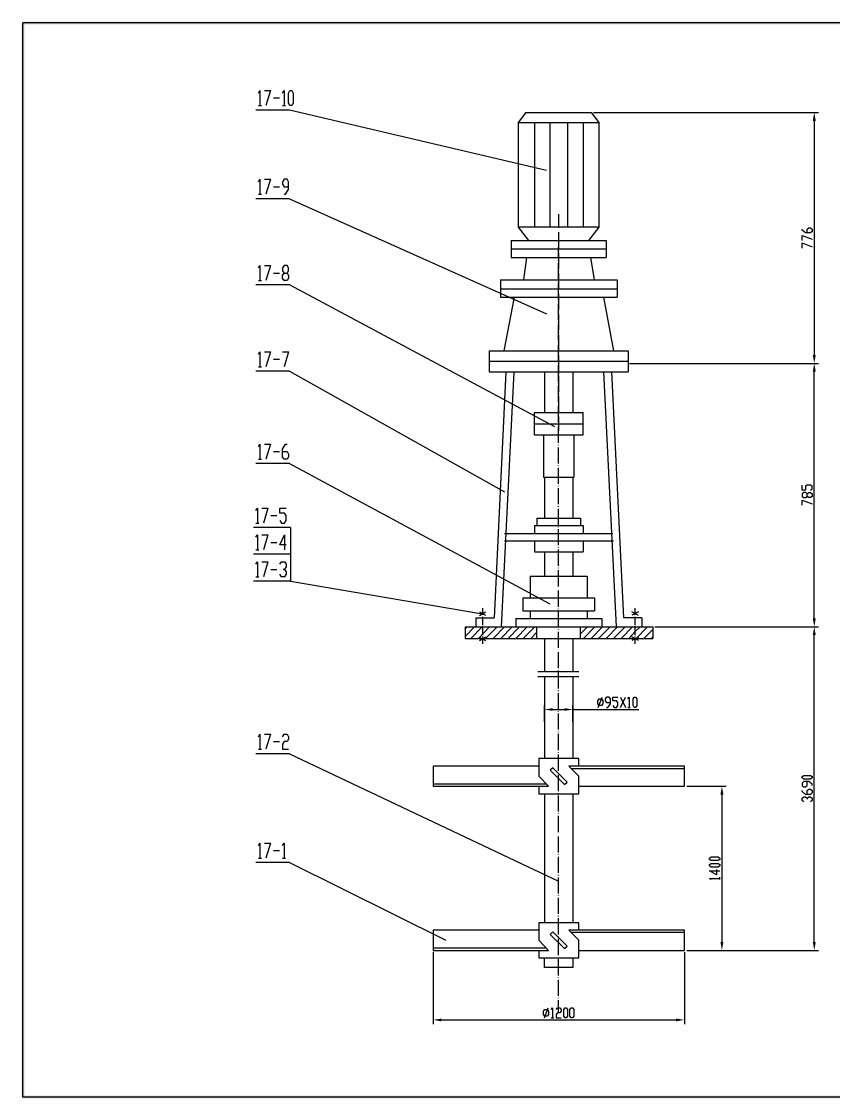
# Model space of a CAD drawing. Header units: millimetres. Extents: x -284 to 814, y -766 to 620.
# Drawn here: x -284 to 309, y -766 to 21 of the extents above; entities that cross this region are included whole.
import ezdxf

# ---------------------------------------------------------------- set-up
doc = ezdxf.new("R2010")
doc.units = ezdxf.units.MM
doc.layers.add('1', color=7, linetype='Continuous')

msp = doc.modelspace()

# ---------------------------------------------------------------- hatches: boundary and pattern name
h = msp.add_hatch(color=0)
h.dxf.hatch_style = 2
h.paths.add_polyline_path([(-282.24, 20.121732), (-284.22, 20.121732), (-282.24, -763.598268)])
h = msp.add_hatch(color=0)
h.dxf.hatch_style = 2
h.paths.add_polyline_path([(-284.22, 20.121732), (-282.24, -763.598268), (-284.22, -765.578268)])
h = msp.add_hatch(color=0)
h.dxf.hatch_style = 2
h.paths.add_polyline_path([(812.16, 19.041732), (814.14, 21.021732), (-283.32, 19.041732)])
h = msp.add_hatch(color=0)
h.dxf.hatch_style = 2
h.paths.add_polyline_path([(814.14, 21.021732), (-283.32, 19.041732), (-283.32, 21.021732)])
h = msp.add_hatch(color=0)
h.dxf.hatch_style = 2
h.paths.add_polyline_path([(-100.44, -43.598268), (-100.62, -43.958268), (-100.98, -43.958268), (-101.16, -43.598268), (-101.16, -43.418268), (-100.98, -43.238268), (-100.62, -43.238268), (-100.44, -43.418268)])
h = msp.add_hatch(color=0)
h.dxf.hatch_style = 2
h.paths.add_polyline_path([(294.12, -51.518268), (296.28, -51.518268), (295.2, -45.398268)])
h = msp.add_hatch(color=0)
h.dxf.hatch_style = 2
h.paths.add_polyline_path([(-100.44, -108.398268), (-100.62, -108.758268), (-100.98, -108.758268), (-101.16, -108.398268), (-100.98, -108.038268), (-100.62, -108.038268)])
h = msp.add_hatch(color=0)
h.dxf.hatch_style = 2
h.paths.add_polyline_path([(-100.44, -171.398268), (-100.62, -171.758268), (-100.98, -171.758268), (-101.16, -171.398268), (-100.98, -171.038268), (-100.62, -171.038268)])
h = msp.add_hatch(color=0)
h.dxf.hatch_style = 2
h.paths.add_polyline_path([(294.12, -222.518268), (296.28, -222.518268), (295.2, -228.638268)])
h = msp.add_hatch(color=0)
h.dxf.hatch_style = 2
h.paths.add_polyline_path([(-100.44, -234.398268), (-100.62, -234.758268), (-100.98, -234.758268), (-101.16, -234.398268), (-100.98, -234.038268), (-100.62, -234.038268)])
h = msp.add_hatch(color=0)
h.dxf.hatch_style = 2
h.paths.add_polyline_path([(294.12, -234.758268), (296.28, -234.758268), (295.2, -228.638268)])
h = msp.add_hatch(color=0)
h.dxf.hatch_style = 2
h.paths.add_polyline_path([(-100.44, -301.898268), (-100.62, -302.258268), (-100.98, -302.258268), (-101.16, -301.898268), (-100.98, -301.538268), (-100.62, -301.538268)])
h = msp.add_hatch(color=0)
h.dxf.hatch_style = 2
h.paths.add_polyline_path([(-99.72, -348.518268), (-99.9, -348.878268), (-100.26, -348.878268), (-100.44, -348.518268), (-100.26, -348.158268), (-99.9, -348.158268)])
h = msp.add_hatch(color=0)
h.dxf.hatch_style = 2
h.paths.add_polyline_path([(-99.72, -368.138268), (-99.9, -368.498268), (-100.26, -368.498268), (-100.44, -368.138268), (-100.26, -367.778268), (-99.9, -367.778268)])
h = msp.add_hatch(color=0)
h.dxf.hatch_style = 2
h.paths.add_polyline_path([(-99.72, -387.758268), (-99.9, -388.118268), (-100.26, -388.118268), (-100.44, -387.758268), (-100.26, -387.398268), (-99.9, -387.398268)])
h = msp.add_hatch(color=0)
h.dxf.hatch_style = 2
h.paths.add_polyline_path([(294.12, -414.938268), (296.28, -414.938268), (295.2, -421.058268)])
h = msp.add_hatch(color=0)
h.dxf.hatch_style = 2
h.paths.add_polyline_path([(294.12, -427.178268), (296.28, -427.178268), (295.2, -421.058268)])
h = msp.add_hatch(color=0)
h.dxf.hatch_style = 2
h.paths.add_polyline_path([(94.68, -453.818268), (94.5, -454.178268), (94.14, -454.178268), (93.96, -453.818268), (94.14, -453.458268), (94.5, -453.458268)])
h = msp.add_hatch(color=0)
h.dxf.hatch_style = 2
h.paths.add_polyline_path([(94.86, -453.818268), (94.68, -454.178268), (94.32, -454.178268), (94.14, -453.818268), (94.32, -453.458268), (94.68, -453.458268)])
h = msp.add_hatch(color=0)
h.dxf.hatch_style = 2
h.paths.add_polyline_path([(96.3, -453.818268), (96.12, -454.178268), (95.76, -454.178268), (95.58, -453.818268), (95.76, -453.458268), (96.12, -453.458268)])
h = msp.add_hatch(color=0)
h.dxf.hatch_style = 2
h.paths.add_polyline_path([(96.48, -453.818268), (96.3, -454.178268), (95.94, -454.178268), (95.76, -453.818268), (95.94, -453.458268), (96.3, -453.458268)])
h = msp.add_hatch(color=0)
h.dxf.hatch_style = 2
h.paths.add_polyline_path([(97.92, -453.818268), (97.74, -454.178268), (97.38, -454.178268), (97.2, -453.818268), (97.38, -453.458268), (97.74, -453.458268)])
h = msp.add_hatch(color=0)
h.dxf.hatch_style = 2
h.paths.add_polyline_path([(98.1, -453.818268), (97.92, -454.178268), (97.56, -454.178268), (97.38, -453.818268), (97.56, -453.458268), (97.92, -453.458268)])
h = msp.add_hatch(color=0)
h.dxf.hatch_style = 2
h.paths.add_polyline_path([(99.54, -453.818268), (99.36, -454.178268), (99, -454.178268), (98.82, -453.818268), (99, -453.458268), (99.36, -453.458268)])
h = msp.add_hatch(color=0)
h.dxf.hatch_style = 2
h.paths.add_polyline_path([(99.72, -453.818268), (99.54, -454.178268), (99.18, -454.178268), (99, -453.818268), (99.18, -453.458268), (99.54, -453.458268)])
h = msp.add_hatch(color=0)
h.dxf.hatch_style = 2
h.paths.add_polyline_path([(101.16, -453.818268), (100.98, -454.178268), (100.62, -454.178268), (100.44, -453.818268), (100.62, -453.458268), (100.98, -453.458268)])
h = msp.add_hatch(color=0)
h.dxf.hatch_style = 2
h.paths.add_polyline_path([(101.34, -453.818268), (101.16, -454.178268), (100.8, -454.178268), (100.62, -453.818268), (100.8, -453.458268), (101.16, -453.458268)])
h = msp.add_hatch(color=0)
h.dxf.hatch_style = 2
h.paths.add_polyline_path([(102.78, -453.818268), (102.6, -454.178268), (102.24, -454.178268), (102.06, -453.818268), (102.24, -453.458268), (102.6, -453.458268)])
h = msp.add_hatch(color=0)
h.dxf.hatch_style = 2
h.paths.add_polyline_path([(102.96, -453.818268), (102.78, -454.178268), (102.42, -454.178268), (102.24, -453.818268), (102.42, -453.458268), (102.78, -453.458268)])
h = msp.add_hatch(color=0)
h.dxf.hatch_style = 2
h.paths.add_polyline_path([(104.4, -453.818268), (104.22, -454.178268), (103.86, -454.178268), (103.68, -453.818268), (103.86, -453.458268), (104.22, -453.458268)])
h = msp.add_hatch(color=0)
h.dxf.hatch_style = 2
h.paths.add_polyline_path([(104.58, -453.818268), (104.4, -454.178268), (104.04, -454.178268), (103.86, -453.818268), (104.04, -453.458268), (104.4, -453.458268)])
h = msp.add_hatch(color=0)
h.dxf.hatch_style = 2
h.paths.add_polyline_path([(106.02, -453.818268), (105.84, -454.178268), (105.48, -454.178268), (105.3, -453.818268), (105.48, -453.458268), (105.84, -453.458268)])
h = msp.add_hatch(color=0)
h.dxf.hatch_style = 2
h.paths.add_polyline_path([(106.2, -453.818268), (106.02, -454.178268), (105.66, -454.178268), (105.48, -453.818268), (105.66, -453.458268), (106.02, -453.458268)])
h = msp.add_hatch(color=0)
h.dxf.hatch_style = 2
h.paths.add_polyline_path([(107.64, -453.818268), (107.46, -454.178268), (107.1, -454.178268), (106.92, -453.818268), (107.1, -453.458268), (107.46, -453.458268)])
h = msp.add_hatch(color=0)
h.dxf.hatch_style = 2
h.paths.add_polyline_path([(107.82, -453.818268), (107.64, -454.178268), (107.28, -454.178268), (107.1, -453.818268), (107.28, -453.458268), (107.64, -453.458268)])
h = msp.add_hatch(color=0)
h.dxf.hatch_style = 2
h.paths.add_polyline_path([(109.26, -453.818268), (109.08, -454.178268), (108.72, -454.178268), (108.54, -453.818268), (108.72, -453.458268), (109.08, -453.458268)])
h = msp.add_hatch(color=0)
h.dxf.hatch_style = 2
h.paths.add_polyline_path([(109.44, -453.818268), (109.26, -454.178268), (108.9, -454.178268), (108.72, -453.818268), (108.9, -453.458268), (109.26, -453.458268)])
h = msp.add_hatch(color=0)
h.dxf.hatch_style = 2
h.paths.add_polyline_path([(110.88, -453.818268), (110.7, -454.178268), (110.34, -454.178268), (110.16, -453.818268), (110.34, -453.458268), (110.7, -453.458268)])
h = msp.add_hatch(color=0)
h.dxf.hatch_style = 2
h.paths.add_polyline_path([(111.06, -453.818268), (110.88, -454.178268), (110.52, -454.178268), (110.34, -453.818268), (110.52, -453.458268), (110.88, -453.458268)])
h = msp.add_hatch(color=0)
h.dxf.hatch_style = 2
h.paths.add_polyline_path([(112.5, -453.818268), (112.32, -454.178268), (111.96, -454.178268), (111.78, -453.818268), (111.96, -453.458268), (112.32, -453.458268)])
h = msp.add_hatch(color=0)
h.dxf.hatch_style = 2
h.paths.add_polyline_path([(112.68, -453.818268), (112.5, -454.178268), (112.14, -454.178268), (111.96, -453.818268), (112.14, -453.458268), (112.5, -453.458268)])
h = msp.add_hatch(color=0)
h.dxf.hatch_style = 2
h.paths.add_polyline_path([(114.12, -453.818268), (113.94, -454.178268), (113.58, -454.178268), (113.4, -453.818268), (113.58, -453.458268), (113.94, -453.458268)])
h = msp.add_hatch(color=0)
h.dxf.hatch_style = 2
h.paths.add_polyline_path([(114.3, -453.818268), (114.12, -454.178268), (113.76, -454.178268), (113.58, -453.818268), (113.76, -453.458268), (114.12, -453.458268)])
h = msp.add_hatch(color=0)
h.dxf.hatch_style = 2
h.paths.add_polyline_path([(115.74, -453.818268), (115.56, -454.178268), (115.2, -454.178268), (115.02, -453.818268), (115.2, -453.458268), (115.56, -453.458268)])
h = msp.add_hatch(color=0)
h.dxf.hatch_style = 2
h.paths.add_polyline_path([(115.92, -453.818268), (115.74, -454.178268), (115.38, -454.178268), (115.2, -453.818268), (115.38, -453.458268), (115.74, -453.458268)])
h = msp.add_hatch(color=0)
h.dxf.hatch_style = 2
h.paths.add_polyline_path([(117.36, -453.818268), (117.18, -454.178268), (116.82, -454.178268), (116.64, -453.818268), (116.82, -453.458268), (117.18, -453.458268)])
h = msp.add_hatch(color=0)
h.dxf.hatch_style = 2
h.paths.add_polyline_path([(117.54, -453.818268), (117.36, -454.178268), (117, -454.178268), (116.82, -453.818268), (117, -453.458268), (117.36, -453.458268)])
h = msp.add_hatch(color=0)
h.dxf.hatch_style = 2
h.paths.add_polyline_path([(118.98, -453.818268), (118.8, -454.178268), (118.44, -454.178268), (118.26, -453.818268), (118.44, -453.458268), (118.8, -453.458268)])
h = msp.add_hatch(color=0)
h.dxf.hatch_style = 2
h.paths.add_polyline_path([(119.16, -453.818268), (118.98, -454.178268), (118.62, -454.178268), (118.44, -453.818268), (118.62, -453.458268), (118.98, -453.458268)])
h = msp.add_hatch(color=0)
h.dxf.hatch_style = 2
h.paths.add_polyline_path([(120.6, -453.818268), (120.42, -454.178268), (120.06, -454.178268), (119.88, -453.818268), (120.06, -453.458268), (120.42, -453.458268)])
h = msp.add_hatch(color=0)
h.dxf.hatch_style = 2
h.paths.add_polyline_path([(120.78, -453.818268), (120.6, -454.178268), (120.24, -454.178268), (120.06, -453.818268), (120.24, -453.458268), (120.6, -453.458268)])
h = msp.add_hatch(color=0)
h.dxf.hatch_style = 2
h.paths.add_polyline_path([(122.22, -453.818268), (122.04, -454.178268), (121.68, -454.178268), (121.5, -453.818268), (121.68, -453.458268), (122.04, -453.458268)])
h = msp.add_hatch(color=0)
h.dxf.hatch_style = 2
h.paths.add_polyline_path([(122.4, -453.818268), (122.22, -454.178268), (121.86, -454.178268), (121.68, -453.818268), (121.86, -453.458268), (122.22, -453.458268)])
h = msp.add_hatch(color=0)
h.dxf.hatch_style = 2
h.paths.add_polyline_path([(94.68, -457.418268), (94.5, -457.778268), (94.14, -457.778268), (93.96, -457.418268), (94.14, -457.058268), (94.5, -457.058268)])
h = msp.add_hatch(color=0)
h.dxf.hatch_style = 2
h.paths.add_polyline_path([(94.86, -457.418268), (94.68, -457.778268), (94.32, -457.778268), (94.14, -457.418268), (94.32, -457.058268), (94.68, -457.058268)])
h = msp.add_hatch(color=0)
h.dxf.hatch_style = 2
h.paths.add_polyline_path([(96.3, -457.418268), (96.12, -457.778268), (95.76, -457.778268), (95.58, -457.418268), (95.76, -457.058268), (96.12, -457.058268)])
h = msp.add_hatch(color=0)
h.dxf.hatch_style = 2
h.paths.add_polyline_path([(96.48, -457.418268), (96.3, -457.778268), (95.94, -457.778268), (95.76, -457.418268), (95.94, -457.058268), (96.3, -457.058268)])
h = msp.add_hatch(color=0)
h.dxf.hatch_style = 2
h.paths.add_polyline_path([(97.92, -457.418268), (97.74, -457.778268), (97.38, -457.778268), (97.2, -457.418268), (97.38, -457.058268), (97.74, -457.058268)])
h = msp.add_hatch(color=0)
h.dxf.hatch_style = 2
h.paths.add_polyline_path([(98.1, -457.418268), (97.92, -457.778268), (97.56, -457.778268), (97.38, -457.418268), (97.56, -457.058268), (97.92, -457.058268)])
h = msp.add_hatch(color=0)
h.dxf.hatch_style = 2
h.paths.add_polyline_path([(99.54, -457.418268), (99.36, -457.778268), (99, -457.778268), (98.82, -457.418268), (99, -457.058268), (99.36, -457.058268)])
h = msp.add_hatch(color=0)
h.dxf.hatch_style = 2
h.paths.add_polyline_path([(99.72, -457.418268), (99.54, -457.778268), (99.18, -457.778268), (99, -457.418268), (99.18, -457.058268), (99.54, -457.058268)])
h = msp.add_hatch(color=0)
h.dxf.hatch_style = 2
h.paths.add_polyline_path([(101.16, -457.418268), (100.98, -457.778268), (100.62, -457.778268), (100.44, -457.418268), (100.62, -457.058268), (100.98, -457.058268)])
h = msp.add_hatch(color=0)
h.dxf.hatch_style = 2
h.paths.add_polyline_path([(101.34, -457.418268), (101.16, -457.778268), (100.8, -457.778268), (100.62, -457.418268), (100.8, -457.058268), (101.16, -457.058268)])
h = msp.add_hatch(color=0)
h.dxf.hatch_style = 2
h.paths.add_polyline_path([(102.78, -457.418268), (102.6, -457.778268), (102.24, -457.778268), (102.06, -457.418268), (102.24, -457.058268), (102.6, -457.058268)])
h = msp.add_hatch(color=0)
h.dxf.hatch_style = 2
h.paths.add_polyline_path([(102.96, -457.418268), (102.78, -457.778268), (102.42, -457.778268), (102.24, -457.418268), (102.42, -457.058268), (102.78, -457.058268)])
h = msp.add_hatch(color=0)
h.dxf.hatch_style = 2
h.paths.add_polyline_path([(104.4, -457.418268), (104.22, -457.778268), (103.86, -457.778268), (103.68, -457.418268), (103.86, -457.058268), (104.22, -457.058268)])
h = msp.add_hatch(color=0)
h.dxf.hatch_style = 2
h.paths.add_polyline_path([(104.58, -457.418268), (104.4, -457.778268), (104.04, -457.778268), (103.86, -457.418268), (104.04, -457.058268), (104.4, -457.058268)])
h = msp.add_hatch(color=0)
h.dxf.hatch_style = 2
h.paths.add_polyline_path([(106.02, -457.418268), (105.84, -457.778268), (105.48, -457.778268), (105.3, -457.418268), (105.48, -457.058268), (105.84, -457.058268)])
h = msp.add_hatch(color=0)
h.dxf.hatch_style = 2
h.paths.add_polyline_path([(106.2, -457.418268), (106.02, -457.778268), (105.66, -457.778268), (105.48, -457.418268), (105.66, -457.058268), (106.02, -457.058268)])
h = msp.add_hatch(color=0)
h.dxf.hatch_style = 2
h.paths.add_polyline_path([(107.64, -457.418268), (107.46, -457.778268), (107.1, -457.778268), (106.92, -457.418268), (107.1, -457.058268), (107.46, -457.058268)])
h = msp.add_hatch(color=0)
h.dxf.hatch_style = 2
h.paths.add_polyline_path([(107.82, -457.418268), (107.64, -457.778268), (107.28, -457.778268), (107.1, -457.418268), (107.28, -457.058268), (107.64, -457.058268)])
h = msp.add_hatch(color=0)
h.dxf.hatch_style = 2
h.paths.add_polyline_path([(109.26, -457.418268), (109.08, -457.778268), (108.72, -457.778268), (108.54, -457.418268), (108.72, -457.058268), (109.08, -457.058268)])
h = msp.add_hatch(color=0)
h.dxf.hatch_style = 2
h.paths.add_polyline_path([(109.44, -457.418268), (109.26, -457.778268), (108.9, -457.778268), (108.72, -457.418268), (108.9, -457.058268), (109.26, -457.058268)])
h = msp.add_hatch(color=0)
h.dxf.hatch_style = 2
h.paths.add_polyline_path([(110.88, -457.418268), (110.7, -457.778268), (110.34, -457.778268), (110.16, -457.418268), (110.34, -457.058268), (110.7, -457.058268)])
h = msp.add_hatch(color=0)
h.dxf.hatch_style = 2
h.paths.add_polyline_path([(111.06, -457.418268), (110.88, -457.778268), (110.52, -457.778268), (110.34, -457.418268), (110.52, -457.058268), (110.88, -457.058268)])
h = msp.add_hatch(color=0)
h.dxf.hatch_style = 2
h.paths.add_polyline_path([(112.5, -457.418268), (112.32, -457.778268), (111.96, -457.778268), (111.78, -457.418268), (111.96, -457.058268), (112.32, -457.058268)])
h = msp.add_hatch(color=0)
h.dxf.hatch_style = 2
h.paths.add_polyline_path([(112.68, -457.418268), (112.5, -457.778268), (112.14, -457.778268), (111.96, -457.418268), (112.14, -457.058268), (112.5, -457.058268)])
h = msp.add_hatch(color=0)
h.dxf.hatch_style = 2
h.paths.add_polyline_path([(114.12, -457.418268), (113.94, -457.778268), (113.58, -457.778268), (113.4, -457.418268), (113.58, -457.058268), (113.94, -457.058268)])
h = msp.add_hatch(color=0)
h.dxf.hatch_style = 2
h.paths.add_polyline_path([(114.3, -457.418268), (114.12, -457.778268), (113.76, -457.778268), (113.58, -457.418268), (113.76, -457.058268), (114.12, -457.058268)])
h = msp.add_hatch(color=0)
h.dxf.hatch_style = 2
h.paths.add_polyline_path([(115.74, -457.418268), (115.56, -457.778268), (115.2, -457.778268), (115.02, -457.418268), (115.2, -457.058268), (115.56, -457.058268)])
h = msp.add_hatch(color=0)
h.dxf.hatch_style = 2
h.paths.add_polyline_path([(115.92, -457.418268), (115.74, -457.778268), (115.38, -457.778268), (115.2, -457.418268), (115.38, -457.058268), (115.74, -457.058268)])
h = msp.add_hatch(color=0)
h.dxf.hatch_style = 2
h.paths.add_polyline_path([(117.36, -457.418268), (117.18, -457.778268), (116.82, -457.778268), (116.64, -457.418268), (116.82, -457.058268), (117.18, -457.058268)])
h = msp.add_hatch(color=0)
h.dxf.hatch_style = 2
h.paths.add_polyline_path([(117.54, -457.418268), (117.36, -457.778268), (117, -457.778268), (116.82, -457.418268), (117, -457.058268), (117.36, -457.058268)])
h = msp.add_hatch(color=0)
h.dxf.hatch_style = 2
h.paths.add_polyline_path([(118.98, -457.418268), (118.8, -457.778268), (118.44, -457.778268), (118.26, -457.418268), (118.44, -457.058268), (118.8, -457.058268)])
h = msp.add_hatch(color=0)
h.dxf.hatch_style = 2
h.paths.add_polyline_path([(119.16, -457.418268), (118.98, -457.778268), (118.62, -457.778268), (118.44, -457.418268), (118.62, -457.058268), (118.98, -457.058268)])
h = msp.add_hatch(color=0)
h.dxf.hatch_style = 2
h.paths.add_polyline_path([(120.6, -457.418268), (120.42, -457.778268), (120.06, -457.778268), (119.88, -457.418268), (120.06, -457.058268), (120.42, -457.058268)])
h = msp.add_hatch(color=0)
h.dxf.hatch_style = 2
h.paths.add_polyline_path([(120.78, -457.418268), (120.6, -457.778268), (120.24, -457.778268), (120.06, -457.418268), (120.24, -457.058268), (120.6, -457.058268)])
h = msp.add_hatch(color=0)
h.dxf.hatch_style = 2
h.paths.add_polyline_path([(122.22, -457.418268), (122.04, -457.778268), (121.68, -457.778268), (121.5, -457.418268), (121.68, -457.058268), (122.04, -457.058268)])
h = msp.add_hatch(color=0)
h.dxf.hatch_style = 2
h.paths.add_polyline_path([(122.4, -457.418268), (122.22, -457.778268), (121.86, -457.778268), (121.68, -457.418268), (121.86, -457.058268), (122.22, -457.058268)])
h = msp.add_hatch(color=0)
h.dxf.hatch_style = 2
h.paths.add_polyline_path([(104.04, -480.458268), (104.04, -482.438268), (97.92, -481.538268)])
h = msp.add_hatch(color=0)
h.dxf.hatch_style = 2
h.paths.add_polyline_path([(112.68, -480.458268), (112.68, -482.438268), (118.8, -481.538268)])
h = msp.add_hatch(color=0)
h.dxf.hatch_style = 2
h.paths.add_polyline_path([(-100.44, -513.758268), (-100.62, -514.118268), (-100.98, -514.118268), (-101.16, -513.758268), (-101.16, -513.578268), (-100.98, -513.398268), (-100.62, -513.398268), (-100.44, -513.578268)])
h = msp.add_hatch(color=0)
h.dxf.hatch_style = 2
h.paths.add_polyline_path([(226.62, -543.638268), (228.78, -543.638268), (227.7, -537.518268)])
h = msp.add_hatch(color=0)
h.dxf.hatch_style = 2
h.paths.add_polyline_path([(-100.44, -593.318268), (-100.62, -593.678268), (-100.98, -593.678268), (-101.16, -593.318268), (-101.16, -593.138268), (-100.98, -592.958268), (-100.62, -592.958268), (-100.44, -593.138268)])
h = msp.add_hatch(color=0)
h.dxf.hatch_style = 2
h.paths.add_polyline_path([(226.62, -651.278268), (228.78, -651.278268), (227.7, -657.398268)])
h = msp.add_hatch(color=0)
h.dxf.hatch_style = 2
h.paths.add_polyline_path([(294.12, -651.278268), (296.28, -651.278268), (295.2, -657.398268)])
h = msp.add_hatch(color=0)
h.dxf.hatch_style = 2
h.paths.add_polyline_path([(22.68, -707.258268), (22.68, -709.238268), (16.56, -708.158268)])
h = msp.add_hatch(color=0)
h.dxf.hatch_style = 2
h.paths.add_polyline_path([(194.22, -707.258268), (194.22, -709.238268), (200.34, -708.158268)])
h = msp.add_hatch(color=0)
h.dxf.hatch_style = 2
h.paths.add_polyline_path([(-282.24, -763.598268), (-284.22, -765.578268), (812.16, -763.598268)])
h = msp.add_hatch(color=0)
h.dxf.hatch_style = 2
h.paths.add_polyline_path([(-284.22, -765.578268), (812.16, -763.598268), (814.14, -765.578268)])

# ---------------------------------------------------------------- linework, layer by layer
at = {"layer": '1', "color": 0, "lineweight": 25}
for points in [[(813.24, -764.678268), (-283.32, -764.678268), (-283.32, 20.121732)], [(813.24, 20.121732), (-283.32, 20.121732)], [(-111.06, -31.178268), (-109.98, -29.378268), (-109.98, -40.358268)], [(-106.74, -29.378268), (-102.24, -29.378268), (-105.66, -40.358268)], [(-93.42, -31.178268), (-92.34, -29.378268), (-92.34, -40.358268)], [(-88.02, -40.358268), (-89.1, -38.558268), (-89.1, -31.178268), (-88.02, -29.378268), (-86.76, -29.378268), (-85.68, -31.178268), (-85.68, -38.558268), (-86.76, -40.358268), (-88.02, -40.358268)], [(-100.08, -34.778268), (-95.76, -34.778268)], [(99.54, -87.878268), (-88.38, -43.598268), (-112.86, -43.598268)], [(-111.06, -40.358268), (-108.9, -40.358268)], [(-93.42, -40.358268), (-91.26, -40.358268)], [(84.42, -45.398268), (78.84, -52.778268), (138.06, -52.778268)], [(84.42, -45.398268), (132.3, -45.398268)], [(138.06, -52.778268), (132.3, -45.398268)], [(133.92, -45.398268), (298.26, -45.398268)], [(78.84, -52.778268), (78.84, -129.278268)], [(90.72, -52.778268), (90.72, -129.278268)], [(101.88, -52.778268), (101.88, -129.278268)], [(114.84, -52.778268), (114.84, -129.278268)], [(126.18, -52.778268), (126.18, -129.278268)], [(130.5, -138.998268), (138.06, -129.278268), (138.06, -52.778268)], [(295.2, -51.518268), (295.2, -222.518268)], [(-111.06, -95.978268), (-109.98, -94.178268), (-109.98, -105.158268)], [(-106.74, -94.178268), (-102.24, -94.178268), (-105.66, -105.158268)], [(-92.34, -105.158268), (-91.26, -105.158268), (-89.1, -101.558268), (-89.1, -95.978268), (-90.18, -94.178268), (-92.34, -94.178268), (-93.42, -95.978268), (-93.42, -97.778268), (-92.34, -99.758268), (-89.1, -99.758268)], [(-100.08, -99.758268), (-95.76, -99.758268)], [(-88.38, -108.398268), (-112.86, -108.398268)], [(-111.06, -105.158268), (-108.9, -105.158268)], [(-88.38, -108.398268), (99.54, -192.458268)], [(108.36, -119.738268), (108.36, -129.638268)], [(138.06, -129.278268), (78.84, -129.278268), (86.22, -138.998268)], [(108.36, -131.258268), (108.36, -131.438268)], [(108.36, -132.878268), (108.36, -144.758268)], [(289.98, -133.238268), (289.98, -130.538268), (291.24, -129.638268), (292.5, -129.638268), (293.76, -130.538268), (293.76, -132.338268), (292.5, -133.238268), (288.72, -133.238268), (286.38, -131.438268), (286.38, -130.538268)], [(73.62, -138.998268), (73.62, -151.238268)], [(73.62, -138.998268), (143.1, -138.998268)], [(143.1, -138.998268), (143.1, -151.238268)], [(286.38, -138.818268), (286.38, -135.218268), (293.76, -137.918268)], [(286.38, -144.398268), (286.38, -140.618268), (293.76, -143.498268)], [(73.62, -145.118268), (143.1, -145.118268)], [(108.36, -152.138268), (108.36, -143.678268)], [(108.36, -146.198268), (108.36, -146.378268)], [(108.36, -147.818268), (108.36, -159.698268)], [(-111.06, -158.978268), (-109.98, -157.178268), (-109.98, -168.158268)], [(-106.74, -157.178268), (-102.24, -157.178268), (-105.66, -168.158268)], [(-92.34, -168.158268), (-93.42, -166.358268), (-93.42, -164.558268), (-92.34, -162.758268), (-90.18, -162.758268), (-89.1, -160.958268), (-89.1, -158.978268), (-90.18, -157.178268), (-92.34, -157.178268), (-93.42, -158.978268), (-93.42, -160.958268), (-92.34, -162.758268)], [(73.62, -151.238268), (143.1, -151.238268)], [(84.96, -151.238268), (82.62, -167.618268)], [(108.36, -153.758268), (108.36, -153.578268)], [(108.36, -167.078268), (108.36, -155.378268)], [(131.76, -151.238268), (134.28, -167.618268)], [(-100.08, -162.758268), (-95.76, -162.758268)], [(-90.18, -162.758268), (-89.1, -164.558268), (-89.1, -166.358268), (-90.18, -168.158268), (-92.34, -168.158268)], [(108.36, -161.138268), (108.36, -161.318268)], [(108.36, -162.758268), (108.36, -174.638268)], [(105.66, -275.078268), (-88.38, -171.398268), (-112.86, -171.398268)], [(-111.06, -168.158268), (-108.9, -168.158268)], [(65.88, -167.618268), (151.02, -167.618268)], [(65.88, -167.618268), (65.88, -180.398268)], [(108.36, -168.878268), (108.36, -168.518268)], [(108.36, -182.018268), (108.36, -170.318268)], [(151.02, -167.618268), (151.02, -180.398268)], [(65.88, -174.098268), (151.02, -174.098268)], [(65.88, -180.398268), (151.02, -180.398268)], [(75.78, -180.398268), (68.22, -219.458268)], [(108.36, -176.078268), (108.36, -176.258268)], [(108.36, -177.878268), (108.36, -189.578268)], [(141.12, -180.398268), (148.5, -219.458268)], [(108.36, -183.818268), (108.36, -183.458268)], [(108.36, -196.958268), (108.36, -185.258268)], [(108.36, -191.018268), (108.36, -191.198268)], [(108.36, -192.818268), (108.36, -204.518268)], [(108.36, -198.758268), (108.36, -198.398268)], [(108.36, -211.898268), (108.36, -200.198268)], [(108.36, -205.958268), (108.36, -206.318268)], [(108.36, -207.758268), (108.36, -219.458268)], [(-111.06, -221.978268), (-109.98, -220.178268), (-109.98, -231.158268)], [(-106.74, -220.178268), (-102.24, -220.178268), (-105.66, -231.158268)], [(-93.42, -220.178268), (-89.1, -220.178268), (-92.34, -231.158268)], [(57.6, -219.458268), (57.6, -234.758268)], [(57.6, -219.458268), (159.12, -219.458268)], [(108.36, -213.698268), (108.36, -213.518268)], [(108.36, -226.838268), (108.36, -215.138268)], [(159.12, -219.458268), (159.12, -234.758268)], [(-100.08, -225.578268), (-95.76, -225.578268)], [(57.6, -227.018268), (159.12, -227.018268)], [(108.36, -220.898268), (108.36, -221.258268)], [(108.36, -222.698268), (108.36, -234.398268)], [(-88.38, -234.398268), (-112.86, -234.398268)], [(-111.06, -231.158268), (-108.9, -231.158268)], [(-88.38, -234.398268), (68.76, -322.418268)], [(57.6, -234.758268), (159.12, -234.758268)], [(69.66, -234.758268), (61.2, -414.578268)], [(75.6, -234.758268), (66.42, -421.058268)], [(97.92, -234.758268), (97.92, -264.458268)], [(108.36, -228.638268), (108.36, -228.458268)], [(108.36, -241.958268), (108.36, -230.078268)], [(108.36, -235.838268), (108.36, -236.198268)], [(118.8, -234.758268), (118.8, -264.458268)], [(141.12, -234.758268), (150.3, -421.058268)], [(147.06, -234.758268), (155.7, -414.578268)], [(160.2, -228.638268), (298.26, -228.638268)], [(162.72, -228.638268), (298.26, -228.638268)], [(295.2, -414.938268), (295.2, -234.758268)], [(108.36, -237.638268), (108.36, -249.338268)], [(108.36, -243.578268), (108.36, -243.398268)], [(108.36, -256.898268), (108.36, -245.018268)], [(108.36, -250.778268), (108.36, -251.138268)], [(108.36, -252.578268), (108.36, -264.278268)], [(108.36, -258.518268), (108.36, -258.338268)], [(90.72, -280.838268), (90.72, -264.458268)], [(90.72, -264.458268), (126.18, -264.458268)], [(108.36, -271.838268), (108.36, -259.958268)], [(108.36, -265.898268), (108.36, -266.078268)], [(126.18, -280.838268), (126.18, -264.458268)], [(90.72, -272.738268), (126.18, -272.738268)], [(108.36, -267.518268), (108.36, -277.598268)], [(108.36, -273.458268), (108.36, -273.278268)], [(108.36, -286.778268), (108.36, -274.898268)], [(90.72, -280.838268), (126.18, -280.838268)], [(97.38, -280.838268), (97.38, -311.798268)], [(119.52, -280.838268), (119.52, -311.798268)], [(-111.06, -289.478268), (-109.98, -287.678268), (-109.98, -298.658268)], [(-106.74, -287.678268), (-102.24, -287.678268), (-105.66, -298.658268)], [(-93.42, -293.078268), (-90.18, -293.078268), (-89.1, -295.058268), (-89.1, -296.858268), (-90.18, -298.658268), (-92.34, -298.658268), (-93.42, -296.858268), (-93.42, -291.278268), (-91.26, -287.678268), (-90.18, -287.678268)], [(108.36, -288.398268), (108.36, -288.218268)], [(108.36, -301.718268), (108.36, -290.018268)], [(-111.06, -298.658268), (-108.9, -298.658268)], [(-100.08, -293.078268), (-95.76, -293.078268)], [(-88.38, -301.898268), (-112.86, -301.898268)], [(-88.38, -301.898268), (101.88, -404.318268)], [(108.36, -303.518268), (108.36, -303.158268)], [(108.36, -316.658268), (108.36, -304.958268)], [(97.38, -311.798268), (119.52, -311.798268)], [(97.92, -311.798268), (97.92, -341.678268)], [(118.8, -311.798268), (118.8, -341.678268)], [(108.36, -318.458268), (108.36, -318.098268)], [(108.36, -331.598268), (108.36, -319.898268)], [(292.5, -321.158268), (293.76, -320.258268), (293.76, -318.458268), (292.5, -317.558268), (289.98, -317.558268), (288.72, -318.458268), (288.72, -321.158268), (286.38, -321.158268), (286.38, -317.558268)], [(293.76, -325.838268), (292.5, -326.738268), (291.24, -326.738268), (289.98, -325.838268), (289.98, -323.858268), (288.72, -322.958268), (287.64, -322.958268), (286.38, -323.858268), (286.38, -325.838268), (287.64, -326.738268), (288.72, -326.738268), (289.98, -325.838268)], [(286.38, -332.138268), (286.38, -328.538268), (293.76, -331.238268)], [(289.98, -323.858268), (291.24, -322.958268), (292.5, -322.958268), (293.76, -323.858268), (293.76, -325.838268)], [(-113.04, -336.098268), (-111.78, -334.298268), (-111.78, -345.278268)], [(-108.54, -334.298268), (-104.22, -334.298268), (-107.46, -345.278268)], [(-95.4, -343.478268), (-94.14, -345.278268), (-91.98, -345.278268), (-90.9, -343.478268), (-90.9, -339.878268), (-91.98, -338.078268), (-95.4, -338.078268), (-95.4, -334.298268), (-90.9, -334.298268)], [(108.36, -333.398268), (108.36, -333.038268)], [(108.36, -346.538268), (108.36, -334.838268)], [(-113.04, -345.278268), (-110.7, -345.278268)], [(-101.88, -339.878268), (-97.56, -339.878268)], [(92.34, -341.678268), (92.34, -347.078268)], [(92.34, -341.678268), (124.38, -341.678268)], [(124.38, -341.678268), (124.38, -347.078268)], [(-87.66, -348.518268), (-114.66, -348.518268)], [(-113.04, -355.718268), (-111.78, -353.918268), (-111.78, -364.898268)], [(-108.54, -353.918268), (-104.22, -353.918268), (-107.46, -364.898268)], [(-90.9, -361.298268), (-95.4, -361.298268), (-91.98, -353.918268), (-91.98, -364.898268)], [(-87.66, -348.518268), (-87.66, -387.758268)], [(68.76, -352.838268), (147.96, -352.838268)], [(90.72, -347.078268), (90.72, -352.838268)], [(90.72, -347.078268), (126.18, -347.078268)], [(108.36, -348.338268), (108.36, -347.978268)], [(108.36, -361.478268), (108.36, -349.778268)], [(126.18, -347.078268), (126.18, -352.838268)], [(-101.88, -359.498268), (-97.56, -359.498268)], [(68.76, -358.238268), (148.5, -358.238268)], [(90.72, -358.238268), (90.72, -366.338268)], [(126.18, -358.238268), (126.18, -366.338268)], [(-87.66, -368.138268), (-114.66, -368.138268)], [(-113.04, -364.898268), (-110.7, -364.898268)], [(90.72, -366.338268), (126.18, -366.338268)], [(97.92, -366.338268), (97.92, -384.158268)], [(108.36, -363.278268), (108.36, -363.098268)], [(108.36, -376.598268), (108.36, -364.718268)], [(118.8, -366.338268), (118.8, -384.158268)], [(-113.04, -375.338268), (-111.78, -373.538268), (-111.78, -384.518268)], [(-108.54, -373.538268), (-104.22, -373.538268), (-107.46, -384.518268)], [(-95.4, -375.338268), (-94.14, -373.538268), (-91.98, -373.538268), (-90.9, -375.338268), (-90.9, -377.318268), (-91.98, -379.118268), (-93.06, -379.118268)], [(-113.04, -384.518268), (-110.7, -384.518268)], [(-101.88, -379.118268), (-97.56, -379.118268)], [(-91.98, -379.118268), (-90.9, -380.918268), (-90.9, -382.718268), (-91.98, -384.518268), (-94.14, -384.518268), (-95.4, -382.718268)], [(87.48, -384.158268), (129.24, -384.158268)], [(87.48, -384.158268), (87.48, -399.818268)], [(108.36, -378.218268), (108.36, -378.038268)], [(108.36, -391.538268), (108.36, -379.658268)], [(129.24, -384.158268), (129.24, -399.818268)], [(-87.66, -387.758268), (-114.66, -387.758268)], [(-87.66, -387.758268), (52.74, -411.518268)], [(108.36, -393.158268), (108.36, -392.978268)], [(82.26, -399.818268), (82.26, -409.358268)], [(82.26, -399.818268), (134.46, -399.818268)], [(108.36, -406.478268), (108.36, -394.598268)], [(134.46, -399.818268), (134.46, -409.358268)], [(52.74, -407.558268), (52.74, -412.238268)], [(108.36, -408.098268), (108.36, -407.918268)], [(164.16, -407.558268), (164.16, -412.238268)], [(47.88, -414.578268), (47.88, -421.058268)], [(47.88, -414.578268), (61.2, -414.578268)], [(50.4, -412.778268), (54.9, -410.078268)], [(50.4, -410.258268), (54.9, -412.598268)], [(52.74, -412.958268), (52.74, -413.138268)], [(52.74, -413.858268), (52.74, -419.618268)], [(77.04, -415.118268), (77.04, -421.058268)], [(77.04, -415.118268), (139.86, -415.118268)], [(82.26, -409.358268), (134.46, -409.358268)], [(87.48, -409.358268), (87.48, -415.118268)], [(108.36, -421.418268), (108.36, -409.538268)], [(129.24, -409.358268), (129.24, -415.118268)], [(139.86, -415.118268), (139.86, -421.058268)], [(169.2, -414.578268), (155.7, -414.578268)], [(166.68, -412.778268), (161.82, -410.078268)], [(166.68, -410.258268), (161.82, -412.598268)], [(164.16, -412.958268), (164.16, -413.138268)], [(164.16, -413.858268), (164.16, -419.618268)], [(169.2, -414.578268), (169.2, -421.058268)], [(39.96, -422.678268), (41.4, -421.058268)], [(39.96, -428.078268), (46.98, -421.058268)], [(39.96, -421.058268), (177.12, -421.058268)], [(39.96, -421.058268), (39.96, -429.518268)], [(44.1, -429.518268), (52.56, -421.058268)], [(49.68, -429.518268), (57.78, -421.058268)], [(52.74, -420.338268), (52.74, -420.518268)], [(52.74, -421.238268), (52.74, -427.178268)], [(54.9, -429.518268), (63.36, -421.058268)], [(60.48, -429.518268), (68.76, -421.058268)], [(66.06, -429.518268), (74.34, -421.058268)], [(71.46, -429.518268), (79.74, -421.058268)], [(77.04, -429.518268), (85.32, -421.058268)], [(82.44, -429.518268), (90.9, -421.058268)], [(92.52, -429.518268), (92.52, -421.058268)], [(108.36, -423.038268), (108.36, -422.858268)], [(108.36, -436.358268), (108.36, -424.658268)], [(124.38, -426.098268), (129.42, -421.058268)], [(124.38, -429.518268), (124.38, -421.058268)], [(126.54, -429.518268), (134.82, -421.058268)], [(132.12, -429.518268), (140.4, -421.058268)], [(137.52, -429.518268), (145.98, -421.058268)], [(143.1, -429.518268), (151.38, -421.058268)], [(148.5, -429.518268), (156.96, -421.058268)], [(154.08, -429.518268), (162.36, -421.058268)], [(159.66, -429.518268), (164.16, -424.838268), (167.94, -421.058268)], [(164.16, -420.338268), (164.16, -420.518268)], [(164.16, -421.238268), (164.16, -427.178268)], [(165.06, -429.518268), (173.34, -421.058268)], [(170.64, -429.518268), (177.12, -423.038268)], [(177.12, -421.058268), (177.12, -429.518268)], [(178.56, -421.058268), (298.26, -421.058268)], [(180, -421.058268), (298.26, -421.058268)], [(39.96, -429.518268), (177.12, -429.518268)], [(50.4, -431.138268), (54.9, -428.438268)], [(50.4, -428.618268), (54.9, -430.958268)], [(52.74, -427.898268), (52.74, -428.078268)], [(52.74, -428.798268), (52.74, -433.478268)], [(88.02, -429.518268), (92.52, -425.018268)], [(97.92, -429.518268), (97.92, -453.818268)], [(118.8, -429.518268), (118.8, -453.818268)], [(166.68, -431.138268), (161.82, -428.438268)], [(166.68, -428.618268), (161.82, -430.958268)], [(164.16, -427.898268), (164.16, -428.078268)], [(164.16, -428.798268), (164.16, -433.478268)], [(176.04, -429.518268), (177.12, -428.438268)], [(295.2, -651.278268), (295.2, -427.178268)], [(108.36, -437.978268), (108.36, -437.798268)], [(108.36, -451.298268), (108.36, -439.598268)], [(93.24, -453.818268), (94.14, -453.818268)], [(94.68, -453.818268), (95.76, -453.818268)], [(96.3, -453.818268), (97.38, -453.818268)], [(97.92, -453.818268), (99, -453.818268)], [(99.54, -453.818268), (100.62, -453.818268)], [(101.16, -453.818268), (102.24, -453.818268)], [(102.78, -453.818268), (103.86, -453.818268)], [(104.4, -453.818268), (105.48, -453.818268)], [(106.02, -453.818268), (107.1, -453.818268)], [(107.64, -453.818268), (108.72, -453.818268)], [(108.36, -453.098268), (108.36, -452.738268)], [(108.36, -466.238268), (108.36, -454.538268)], [(109.26, -453.818268), (110.34, -453.818268)], [(110.88, -453.818268), (111.96, -453.818268)], [(112.5, -453.818268), (113.58, -453.818268)], [(114.12, -453.818268), (115.2, -453.818268)], [(115.74, -453.818268), (116.82, -453.818268)], [(117.36, -453.818268), (118.44, -453.818268)], [(118.98, -453.818268), (120.06, -453.818268)], [(120.6, -453.818268), (121.68, -453.818268)], [(122.22, -453.818268), (123.12, -453.818268)], [(93.24, -457.418268), (94.14, -457.418268)], [(94.68, -457.418268), (95.76, -457.418268)], [(96.3, -457.418268), (97.38, -457.418268)], [(97.92, -457.418268), (97.92, -517.358268)], [(97.92, -457.418268), (99, -457.418268)], [(99.54, -457.418268), (100.62, -457.418268)], [(101.16, -457.418268), (102.24, -457.418268)], [(102.78, -457.418268), (103.86, -457.418268)], [(104.4, -457.418268), (105.48, -457.418268)], [(106.02, -457.418268), (107.1, -457.418268)], [(107.64, -457.418268), (108.72, -457.418268)], [(109.26, -457.418268), (110.34, -457.418268)], [(110.88, -457.418268), (111.96, -457.418268)], [(112.5, -457.418268), (113.58, -457.418268)], [(114.12, -457.418268), (115.2, -457.418268)], [(115.74, -457.418268), (116.82, -457.418268)], [(117.36, -457.418268), (118.44, -457.418268)], [(118.8, -457.418268), (118.8, -517.358268)], [(118.98, -457.418268), (120.06, -457.418268)], [(120.6, -457.418268), (121.68, -457.418268)], [(122.22, -457.418268), (123.12, -457.418268)], [(108.36, -468.038268), (108.36, -467.678268)], [(108.36, -481.178268), (108.36, -469.478268)], [(97.92, -490.538268), (97.92, -478.478268)], [(118.8, -490.538268), (118.8, -478.478268)], [(137.88, -478.658268), (136.98, -477.398268), (136.98, -475.058268), (137.88, -473.798268), (139.68, -473.798268), (140.58, -475.058268), (140.58, -477.398268), (139.68, -478.658268), (137.88, -478.658268)], [(137.34, -479.918268), (140.22, -472.538268)], [(143.28, -479.918268), (144.36, -479.918268), (146.16, -477.398268), (146.16, -473.798268), (145.26, -472.538268), (143.28, -472.538268), (142.38, -473.798268), (142.38, -475.058268), (143.28, -476.318268), (146.16, -476.318268)], [(147.96, -478.658268), (148.86, -479.918268), (150.66, -479.918268), (151.56, -478.658268), (151.56, -476.318268), (150.66, -475.058268), (147.96, -475.058268), (147.96, -472.538268), (151.56, -472.538268)], [(153.54, -479.918268), (157.14, -472.538268)], [(153.54, -472.538268), (157.14, -479.918268)], [(158.94, -473.798268), (159.84, -472.538268), (159.84, -479.918268)], [(163.62, -479.918268), (162.72, -478.658268), (162.72, -473.798268), (163.62, -472.538268), (164.52, -472.538268), (165.42, -473.798268), (165.42, -478.658268), (164.52, -479.918268), (163.62, -479.918268)], [(104.04, -481.538268), (112.68, -481.538268)], [(108.36, -482.978268), (108.36, -482.618268)], [(108.36, -496.118268), (108.36, -484.418268)], [(118.8, -481.538268), (167.04, -481.538268)], [(158.94, -479.918268), (160.74, -479.918268)], [(-111.06, -501.338268), (-109.98, -499.538268), (-109.98, -510.518268)], [(-106.74, -499.538268), (-102.24, -499.538268), (-105.66, -510.518268)], [(-93.42, -501.338268), (-92.34, -499.538268), (-90.18, -499.538268), (-89.1, -501.338268), (-89.1, -503.138268), (-90.18, -504.938268), (-92.34, -504.938268), (-93.42, -506.738268), (-93.42, -510.518268), (-89.1, -510.518268)], [(108.36, -497.918268), (108.36, -497.738268)], [(108.36, -511.058268), (108.36, -499.358268)], [(-111.06, -510.518268), (-108.9, -510.518268)], [(-100.08, -504.938268), (-95.76, -504.938268)], [(-88.38, -513.758268), (-112.86, -513.758268)], [(-88.38, -513.758268), (108.36, -606.818268)], [(123.12, -522.758268), (123.12, -517.358268), (93.78, -517.358268), (93.78, -530.138268)], [(108.36, -512.858268), (108.36, -512.678268)], [(108.36, -526.178268), (108.36, -514.298268)], [(93.78, -522.758268), (16.56, -522.758268), (16.56, -537.518268), (100.98, -537.518268)], [(112.68, -536.258268), (114.48, -534.458268), (104.04, -524.018268), (102.24, -525.818268), (112.68, -536.258268)], [(123.12, -537.518268), (200.34, -537.518268), (200.34, -522.758268), (115.74, -522.758268)], [(123.12, -530.138268), (115.74, -522.758268)], [(200.34, -524.738268), (117.54, -524.738268)], [(93.78, -537.518268), (93.78, -543.098268), (123.12, -543.098268), (123.12, -530.138268)], [(93.78, -530.138268), (100.98, -537.518268)], [(108.36, -527.798268), (108.36, -527.618268)], [(108.36, -541.118268), (108.36, -529.238268)], [(293.76, -531.398268), (292.5, -532.298268), (287.64, -532.298268), (286.38, -531.398268), (286.38, -530.498268), (287.64, -529.598268), (292.5, -529.598268), (293.76, -530.498268), (293.76, -531.398268)], [(293.76, -536.978268), (293.76, -536.078268), (291.24, -534.098268), (287.64, -534.098268), (286.38, -535.178268), (286.38, -536.978268), (287.64, -537.878268), (288.72, -537.878268), (289.98, -536.978268), (289.98, -534.098268)], [(16.56, -535.718268), (99.18, -535.718268)], [(108.36, -542.738268), (108.36, -542.558268)], [(201.96, -537.518268), (230.76, -537.518268)], [(289.98, -543.458268), (289.98, -540.578268), (291.24, -539.678268), (292.5, -539.678268), (293.76, -540.578268), (293.76, -542.378268), (292.5, -543.458268), (288.72, -543.458268), (286.38, -541.478268), (286.38, -540.578268)], [(97.92, -543.098268), (97.92, -621.578268)], [(108.36, -556.058268), (108.36, -544.178268)], [(118.8, -543.098268), (118.8, -622.118268)], [(227.7, -543.638268), (227.7, -651.278268)], [(287.64, -548.858268), (286.38, -547.958268), (286.38, -546.158268), (287.64, -545.258268), (288.72, -545.258268), (289.98, -546.158268), (289.98, -547.058268)], [(289.98, -546.158268), (291.24, -545.258268), (292.5, -545.258268), (293.76, -546.158268), (293.76, -547.958268), (292.5, -548.858268)], [(108.36, -557.678268), (108.36, -557.498268)], [(108.36, -570.998268), (108.36, -559.118268)], [(108.36, -572.618268), (108.36, -572.438268)], [(-111.06, -580.898268), (-109.98, -579.098268), (-109.98, -590.078268)], [(-106.74, -579.098268), (-102.24, -579.098268), (-105.66, -590.078268)], [(-93.42, -580.898268), (-92.34, -579.098268), (-92.34, -590.078268)], [(108.36, -585.938268), (108.36, -574.238268)], [(-100.08, -584.498268), (-95.76, -584.498268)], [(108.36, -587.738268), (108.36, -587.378268)], [(108.36, -600.878268), (108.36, -589.178268)], [(226.08, -590.978268), (225, -591.878268), (219.96, -591.878268), (218.7, -590.978268), (218.7, -590.078268), (219.96, -589.178268), (225, -589.178268), (226.08, -590.078268), (226.08, -590.978268)], [(-88.38, -593.318268), (-112.86, -593.318268)], [(-111.06, -590.078268), (-108.9, -590.078268)], [(-93.42, -590.078268), (-91.26, -590.078268)], [(-88.38, -593.318268), (25.92, -649.838268)], [(226.08, -595.658268), (225, -596.558268), (219.96, -596.558268), (218.7, -595.658268), (218.7, -594.758268), (219.96, -593.858268), (225, -593.858268), (226.08, -594.758268), (226.08, -595.658268)], [(97.92, -601.598268), (97.92, -637.238268)], [(108.36, -602.678268), (108.36, -602.318268)], [(108.36, -615.818268), (108.36, -604.118268)], [(118.8, -601.058268), (118.8, -637.238268)], [(223.74, -598.358268), (223.74, -602.138268), (218.7, -599.258268), (226.08, -599.258268)], [(219.96, -605.738268), (218.7, -604.838268), (226.08, -604.838268)], [(226.08, -605.738268), (226.08, -603.938268)], [(108.36, -617.618268), (108.36, -617.258268)], [(108.36, -630.758268), (108.36, -619.058268)], [(108.36, -632.558268), (108.36, -632.198268)], [(108.36, -645.698268), (108.36, -633.998268)], [(93.78, -642.638268), (16.56, -642.638268), (16.56, -657.398268), (100.98, -657.398268)], [(123.12, -642.638268), (123.12, -637.238268), (93.78, -637.238268), (93.78, -650.018268)], [(112.68, -656.138268), (114.48, -654.338268), (104.04, -643.898268), (102.24, -645.698268), (112.68, -656.138268)], [(123.12, -657.398268), (200.34, -657.398268), (200.34, -642.638268), (115.74, -642.638268)], [(123.12, -650.018268), (115.74, -642.638268)], [(200.34, -644.438268), (117.54, -644.438268)], [(93.78, -657.398268), (93.78, -662.978268), (123.12, -662.978268), (123.12, -650.018268)], [(93.78, -650.018268), (100.98, -657.398268)], [(108.36, -647.498268), (108.36, -647.318268)], [(108.36, -660.818268), (108.36, -648.938268)], [(16.56, -655.598268), (99.18, -655.598268)], [(16.56, -658.838268), (16.56, -711.218268)], [(200.34, -658.838268), (200.34, -711.218268)], [(201.96, -657.398268), (298.26, -657.398268)], [(201.96, -657.398268), (230.76, -657.398268)], [(118.8, -662.978268), (118.8, -669.998268), (97.92, -669.998268), (97.92, -662.978268)], [(108.36, -662.438268), (108.36, -662.258268)], [(108.36, -675.758268), (108.36, -663.878268)], [(108.36, -677.378268), (108.36, -677.198268)], [(108.36, -690.698268), (108.36, -678.818268)], [(108.36, -692.318268), (108.36, -692.138268)], [(97.92, -706.718268), (100.62, -699.338268)], [(102.96, -700.598268), (103.86, -699.338268), (103.86, -706.718268)], [(106.56, -700.598268), (107.46, -699.338268), (109.26, -699.338268), (110.16, -700.598268), (110.16, -701.858268), (109.26, -702.938268), (107.46, -702.938268), (106.56, -704.198268), (106.56, -706.718268), (110.16, -706.718268)], [(108.36, -702.218268), (108.36, -693.758268)], [(113.04, -706.718268), (112.14, -705.458268), (112.14, -700.598268), (113.04, -699.338268), (113.94, -699.338268), (114.84, -700.598268), (114.84, -705.458268), (113.94, -706.718268), (113.04, -706.718268)], [(117.54, -706.718268), (116.64, -705.458268), (116.64, -700.598268), (117.54, -699.338268), (118.44, -699.338268), (119.52, -700.598268), (119.52, -705.458268), (118.44, -706.718268), (117.54, -706.718268)], [(98.28, -705.458268), (97.38, -704.198268), (97.38, -701.858268), (98.28, -700.598268), (100.08, -700.598268), (100.98, -701.858268), (100.98, -704.198268), (100.08, -705.458268), (98.28, -705.458268)], [(102.96, -706.718268), (104.76, -706.718268)], [(22.68, -708.158268), (194.22, -708.158268)]]:
    msp.add_lwpolyline(points, dxfattribs=at)

doc.saveas('drawing.dxf')
